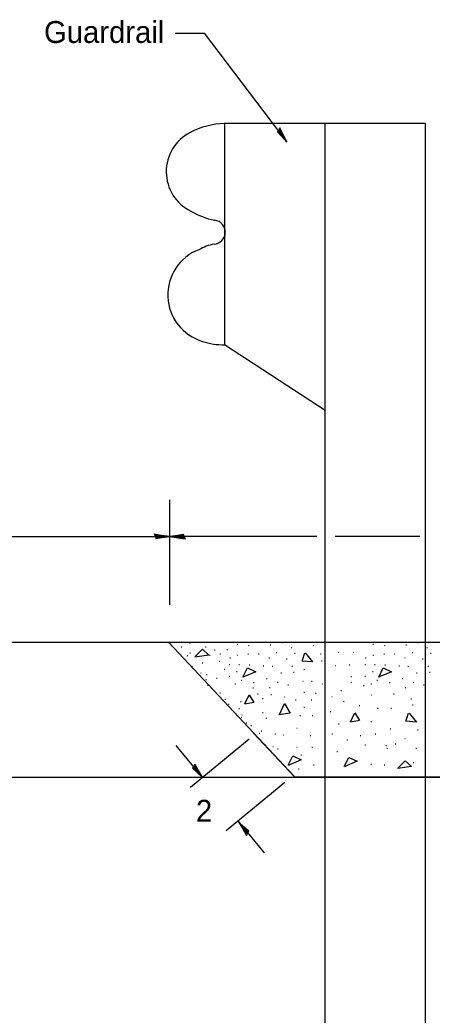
# Model space of a CAD drawing. Extents: x 0 to 2.83, y 0 to 1.83.
# Drawn here: x 0.581 to 0.79, y 0.364 to 0.869 of the extents above; entities that cross this region are included whole.
import ezdxf

# ---------------------------------------------------------------- set-up
doc = ezdxf.new("R2010")
doc.units = 0
for name, color, linetype in [('RD_Pr_Roadway_Dimensions', 7, 'Continuous'), ('RD_Pr_Roadway_Notes', 7, 'Continuous'), ('SH_General_Details', 7, 'Continuous')]:
    doc.layers.add(name, color=color, linetype=linetype)

msp = doc.modelspace()

# ---------------------------------------------------------------- linework, layer by layer
at = {"layer": 'RD_Pr_Roadway_Dimensions'}
for p, q in [((0.6573831496105179, 0.5721321439345683), (0.6573831496105179, 0.6253923106198515)), ((0.32742756627654884, 0.6067422272761668), (0.6573831496105179, 0.6067422272761668)), ((0.6573831496105179, 0.6067488244970645), (0.6573831496105179, 0.6067488244970645)), ((0.7318815047205076, 0.6067422272761668), (0.6573831496105179, 0.6067422272761668)), ((0.7840481493138358, 0.6067422272761668), (0.741297866549401, 0.6067422272761668)), ((0.67413956626883, 0.4844946439464893), (0.6607192329429672, 0.5008314772849287)), ((0.6678473995984182, 0.4797335606222357), (0.6976932329401956, 0.5042514772815014)), ((0.6859100662731216, 0.4577473939461018), (0.7157574829519376, 0.48226531062548417)), ((0.7054214829266653, 0.44641389393856185), (0.6920011496008024, 0.46275072727625627))]:
    msp.add_line(p, q, dxfattribs=at)
for points in [[(0.6501140662693069, 0.6068483106297757), (0.6503578995928749, 0.6057637272877003), (0.653431149607955, 0.6062308106025066), (0.6573831496105179, 0.6067422272761668), (0.6531635662779793, 0.6073217272763457), (0.6494664829433546, 0.6079708939393367), (0.6501140662693069, 0.6068483106297757), (0.6504386496008024, 0.606131060600778), (0.6547278995976433, 0.6067485606273021), (0.6500396496117696, 0.607571893950304), (0.6507315662764594, 0.606648810605457), (0.6527012329362915, 0.606773893952867), (0.6508059829339966, 0.6070604772766437)], [(0.6646522329316125, 0.6066361439426745), (0.6644083996080443, 0.6077207272847499), (0.6613351495922193, 0.6072536439498271), (0.6573831496105179, 0.6067422272761668), (0.66160273292294, 0.606162727276733), (0.6652998162769362, 0.605513560612997), (0.6646522329316125, 0.6066361439426745), (0.6643276495800003, 0.6073533939523007), (0.660038399603276, 0.6067358939451482), (0.6647266496085212, 0.6059125606221463), (0.6640347329244599, 0.6068356439476218), (0.6620650662646279, 0.6067105606203284), (0.6639603162669226, 0.60642397727569)], [(0.6696191495918319, 0.49018831060354967), (0.6689335662782774, 0.4893127272730078), (0.6712404829323874, 0.48723064394791976), (0.67413956626883, 0.4844946439464893), (0.6719165662788437, 0.4881268106107916), (0.6700798996151075, 0.491401143948486), (0.6696191495918319, 0.49018831060354967), (0.6692708162725554, 0.489483727296194), (0.6724643996023223, 0.48655456062158003), (0.6701321496032759, 0.4907044772704448), (0.6698566496037528, 0.489583477278551), (0.6712008996070012, 0.48813947729294555), (0.6702208162807509, 0.48978614395906583)], [(0.69675906627035, 0.45647756061976213), (0.697444649603276, 0.45735314395030396), (0.695137732949166, 0.459435227275392), (0.6922386495933518, 0.46217122729619403), (0.6944616496027097, 0.4585374772747363), (0.6962983162664459, 0.45526472729494233), (0.69675906627035, 0.45647756061976213), (0.697107399608998, 0.45718214394648926), (0.6939138162792311, 0.4601113106017317), (0.6962460662782773, 0.45596139395286694), (0.6965215662778005, 0.45708239394476075), (0.695177316274552, 0.4585263939303662), (0.6961573996008024, 0.4568797272843625)]]:
    msp.add_lwpolyline(points, dxfattribs=at)
at = {"layer": 'RD_Pr_Roadway_Notes'}
for p, q in [((0.6600763995908783, 0.8618568106097485), (0.6748298996151075, 0.8618568106097485)), ((0.6748298996151075, 0.8618568106097485), (0.716758149610518, 0.8066855606240536))]:
    msp.add_line(p, q, dxfattribs=at)
msp.add_lwpolyline([(0.7126557329357252, 0.8126879772742595), (0.7119099829257116, 0.8118630606134738), (0.7140633162722573, 0.8096210606103147), (0.716758149610518, 0.8066855606240536), (0.7148011495933518, 0.8104681439598407), (0.7132003996037528, 0.8138628106122221), (0.7126557329357252, 0.8126879772742595), (0.7122567329466925, 0.8120087272924686), (0.7152333995961234, 0.8088578939442839), (0.7132051496171042, 0.8131661439542974), (0.7128488996089086, 0.8120673106317724), (0.7140870662592933, 0.8105298939545955), (0.7132273162663565, 0.8122446439464892)], dxfattribs=at)
at = {"layer": 'SH_General_Details'}
for p, q in [((0.7870375662707374, 0.8160272272830214), (0.6851500662625417, 0.8160272272830214)), ((0.6851500662625417, 0.8160272272830214), (0.6851500662625417, 0.7039509772857035)), ((0.7360938162670121, 0.5124927272801604), (0.7360938162670121, 0.8160272272830214)), ((0.7870375662707374, 0.298528977275392), (0.7870375662707374, 0.8160272272830214)), ((0.7360938162670121, 0.6705996439461912), (0.6851500662625417, 0.7039509772857035)), ((0.3393484829329536, 0.553247727275392), (0.6255850662850425, 0.553247727275392)), ((0.6255850662850425, 0.553247727275392), (0.9979549829424009, 0.553247727275392)), ((0.6563603162825689, 0.5530624772911276), (0.6566769829452619, 0.5530624772911276)), ((0.7202177329324767, 0.48547631061126845), (0.6567735662721679, 0.553247727275392)), ((0.6631765662693069, 0.5509233939451481), (0.6634932329319999, 0.5509233939451481)), ((0.6674642329477355, 0.5528978106183315), (0.6677808996104285, 0.5528978106183315)), ((0.6754980662726447, 0.5507872272734846), (0.6758147329353378, 0.5507872272734846)), ((0.6915403995976434, 0.5522850606245304), (0.6918570662797079, 0.5522850606245304)), ((0.6973258996070013, 0.5516042272848393), (0.6976425662696943, 0.5516042272848393)), ((0.7082176496051833, 0.5518765606087949), (0.7085343162879929, 0.5518765606087949)), ((0.7141408996046171, 0.5531020606165137), (0.7144575662673102, 0.5531020606165137)), ((0.7188370662592933, 0.5505148939495291), (0.7191537329421028, 0.5505148939495291)), ((0.7300011496008024, 0.5516042272848393), (0.7303178162634955, 0.5516042272848393)), ((0.7603789829277083, 0.5522850606245304), (0.7606956496105179, 0.5522850606245304)), ((0.7661644829571829, 0.5516042272848393), (0.7664811496198759, 0.5516042272848393)), ((0.7770562329352484, 0.5518765606087949), (0.7773728996180579, 0.5518765606087949)), ((0.7829794829354272, 0.5531020606165137), (0.7832961495981202, 0.5531020606165137)), ((0.7876756495893583, 0.5505148939495291), (0.7879923162721679, 0.5505148939495291)), ((0.6660534829363809, 0.5463760606055464), (0.6663669829428778, 0.5463333106239643)), ((0.6676003996000275, 0.5477915606302525), (0.6679170662627205, 0.5477915606302525)), ((0.6776086495981202, 0.5465660606225338), (0.6779253162608132, 0.5465660606225338)), ((0.680058066275029, 0.5492893939418103), (0.680374732937722, 0.5492893939418103)), ((0.6827813995943055, 0.5473830606145169), (0.6830980662569985, 0.5473830606145169)), ((0.6863898162708267, 0.5494255606134738), (0.6867064829335198, 0.5494255606134738)), ((0.68779581626883, 0.54534056061556), (0.6881124829516396, 0.54534056061556)), ((0.6914723162711248, 0.5466341439490523), (0.6917889829539344, 0.5466341439490523)), ((0.6969854829371557, 0.5473830606145169), (0.6973021495998487, 0.5473830606145169)), ((0.7023640662693069, 0.5472468939428534), (0.7026807329319998, 0.5472468939428534)), ((0.7076048996113822, 0.5452043939431513), (0.7079215662740752, 0.5452043939431513)), ((0.7113494829401955, 0.547995810608318), (0.7116661496028885, 0.547995810608318)), ((0.7165903162822709, 0.5447974772651996), (0.7169069829449639, 0.5447974772651996)), ((0.7206753162608132, 0.547655393958589), (0.7209919829428777, 0.547655393958589)), ((0.7337457329497322, 0.5473830606145169), (0.7340623996124253, 0.5473830606145169)), ((0.7428261496089981, 0.5481288106245304), (0.7431428162716911, 0.5481288106245304)), ((0.7504308996067033, 0.5481288106245304), (0.7507475662887678, 0.5481288106245304)), ((0.756634399598895, 0.54534056061556), (0.7569510662817046, 0.54534056061556)), ((0.7603108996019349, 0.5466341439490523), (0.7606275662839994, 0.5466341439490523)), ((0.7658240662679657, 0.5473830606145169), (0.7661407329306588, 0.5473830606145169)), ((0.7712026495993719, 0.5472468939428534), (0.7715193162620649, 0.5472468939428534)), ((0.7764434829414473, 0.5452043939431513), (0.7767601496041402, 0.5452043939431513)), ((0.7801880662702605, 0.547995810608318), (0.7805047329329535, 0.547995810608318)), ((0.7854288996123359, 0.5447974772651996), (0.7857455662750289, 0.5447974772651996)), ((0.7895138995908783, 0.547655393958589), (0.7898305662736878, 0.547655393958589)), ((0.6686216496095643, 0.5408486439590658), (0.6689383162722573, 0.5408486439590658)), ((0.6737959829234168, 0.5427549772863592), (0.6741126496062264, 0.5427549772863592)), ((0.6825090662703499, 0.5435038939518239), (0.6828257329524144, 0.5435038939518239)), ((0.6874553996191011, 0.5419379772742595), (0.687772066281794, 0.5419379772742595)), ((0.692357399608998, 0.5419379772742595), (0.692674066271691, 0.5419379772742595)), ((0.6975982329309568, 0.5418018106227125), (0.6979148995936498, 0.5418018106227125)), ((0.7046788996123359, 0.5412571439345684), (0.7049955662750289, 0.5412571439345684)), ((0.7092388995946035, 0.5410528939371313), (0.7095555662572965, 0.5410528939371313)), ((0.7193136496008024, 0.5411209772830213), (0.7196303162634954, 0.5411209772830213)), ((0.7343584829234169, 0.5437081439500059), (0.7346751496062264, 0.5437081439500059)), ((0.7411367329419241, 0.5413648106058444), (0.7414533996046171, 0.5413648106058444)), ((0.748318732943444, 0.5417875606020297), (0.748635399606137, 0.5417875606020297)), ((0.756293982949166, 0.5419379772742595), (0.7566106496118591, 0.5419379772742595)), ((0.761195982939063, 0.5419379772742595), (0.761512649601756, 0.5419379772742595)), ((0.7664368162617669, 0.5418018106227125), (0.7667534829244599, 0.5418018106227125)), ((0.7735174829424009, 0.5412571439345684), (0.7738341496050939, 0.5412571439345684)), ((0.7780774829254136, 0.5410528939371313), (0.7783941495881066, 0.5410528939371313)), ((0.7881522329316124, 0.5411209772830213), (0.7884688995943054, 0.5411209772830213)), ((0.6730723996028886, 0.5376566439469661), (0.6733890662655816, 0.5376566439469661)), ((0.6759746496141539, 0.5367636439402904), (0.6762913162768469, 0.5367636439402904)), ((0.6810793162644491, 0.5349934772854056), (0.6813959829271421, 0.5349934772854056)), ((0.6849600662850425, 0.5394869772796835), (0.6852767329477355, 0.5394869772796835)), ((0.6874553996191011, 0.5360147272949423), (0.687772066281794, 0.5360147272949423)), ((0.6912680662736879, 0.5383976439436282), (0.6915847329363808, 0.5383976439436282)), ((0.7063793996036635, 0.5347211439413334), (0.7066960662663564, 0.5347211439413334)), ((0.7136643162832246, 0.5377168106240536), (0.7139809829459176, 0.5377168106240536)), ((0.7201306496129022, 0.5379891439480092), (0.7204473162755951, 0.5379891439480092)), ((0.7253730662726448, 0.539350810607275), (0.7256897329353378, 0.539350810607275)), ((0.7491626495980308, 0.5358690606159474), (0.7494793162607238, 0.5358690606159474)), ((0.756293982949166, 0.5360147272949423), (0.7566106496118591, 0.5360147272949423)), ((0.7601066496037528, 0.5383976439436282), (0.7604233162664459, 0.5383976439436282)), ((0.7752179829344735, 0.5347211439413334), (0.7755346495971666, 0.5347211439413334)), ((0.7825028996132896, 0.5377168106240536), (0.7828195662759826, 0.5377168106240536)), ((0.7889692329429672, 0.5379891439480092), (0.7892858996056602, 0.5379891439480092)), ((0.6756690662764594, 0.5342968106274809), (0.6759825662635848, 0.5342540606265272)), ((0.676587399607955, 0.5314547272724416), (0.6769040662907645, 0.5314547272724416)), ((0.6904510662817046, 0.5321355606121327), (0.6907677329443976, 0.5321355606121327)), ((0.6935148162708268, 0.5339057272871341), (0.6938314829335198, 0.5339057272871341)), ((0.6995045662582502, 0.5301168106203283), (0.6998212329209432, 0.5301168106203283)), ((0.6998449829482124, 0.5327483106260504), (0.7001616496109054, 0.5327483106260504)), ((0.7078772329353378, 0.5302292272848393), (0.7081938995980308, 0.5302292272848393)), ((0.7119622329339966, 0.5329525606234874), (0.7122788996160612, 0.5329525606234874)), ((0.717203066276072, 0.5316589772899951), (0.717519732938765, 0.5316589772899951)), ((0.7247603162788436, 0.5334972272713985), (0.7250769829415367, 0.5334972272713985)), ((0.7292522329353377, 0.5334972272713985), (0.7295688995980307, 0.5334972272713985)), ((0.7345627329409704, 0.5321355606121327), (0.7348793996036634, 0.5321355606121327)), ((0.7491626495980308, 0.5329098106225337), (0.7494793162607238, 0.5329098106225337)), ((0.7555450662635849, 0.531182393948486), (0.7558617329463944, 0.531182393948486)), ((0.7592896496117696, 0.5321355606121327), (0.7596063162744626, 0.5321355606121327)), ((0.7623533996008918, 0.5339057272871341), (0.7626700662635848, 0.5339057272871341)), ((0.7686835662782774, 0.5327483106260504), (0.7690002329409704, 0.5327483106260504)), ((0.7767158162855193, 0.5302292272848393), (0.7770324829482124, 0.5302292272848393)), ((0.7808008162640616, 0.5329525606234874), (0.7811174829468712, 0.5329525606234874)), ((0.786041649606137, 0.5316589772899951), (0.78635831626883, 0.5316589772899951)), ((0.682713316267787, 0.5275296439533438), (0.68302998293048, 0.5275296439533438)), ((0.7018874829471693, 0.5270530606110896), (0.7022041496098623, 0.5270530606110896)), ((0.7043384829424904, 0.5246036439542975), (0.7046551496051834, 0.5246036439542975)), ((0.7086261496008024, 0.5267126439613606), (0.7089428162634954, 0.5267126439613606)), ((0.7152983162664458, 0.5255568106179441), (0.7156149829291388, 0.5255568106179441)), ((0.7253714829348609, 0.5278700606030728), (0.7256881495975539, 0.5278700606030728)), ((0.7312947329544113, 0.5273253939551618), (0.7316113996171043, 0.5273253939551618)), ((0.7394457329571829, 0.525723060627779), (0.7397623996198759, 0.525723060627779)), ((0.744094399597554, 0.5286823106211926), (0.744411066260247, 0.5286823106211926)), ((0.7595619829357252, 0.526508393943807), (0.7598786495984182, 0.526508393943807)), ((0.7707260662779793, 0.5270530606110896), (0.7710427329406724, 0.5270530606110896)), ((0.6853258162797079, 0.5244073106055464), (0.6856424829424009, 0.5244073106055464)), ((0.6871830662750289, 0.5218122272891309), (0.6874997329377219, 0.5218122272891309)), ((0.6924650662802742, 0.5196493939561154), (0.6927817329429672, 0.5196493939561154)), ((0.6933089829348609, 0.5231738939483966), (0.6936256495975539, 0.5231738939483966)), ((0.7210838162765488, 0.5240589772862698), (0.7214004829392419, 0.5240589772862698)), ((0.7253018162713036, 0.52033022727569), (0.7256184829339967, 0.52033022727569)), ((0.7291160662830457, 0.5240589772862698), (0.7294327329457387, 0.5240589772862698)), ((0.7453848162755952, 0.5231897272867466), (0.7457014829382882, 0.5231897272867466)), ((0.7534123162687406, 0.5210759772857035), (0.7537289829314336, 0.5210759772857035)), ((0.7627064829335198, 0.5198061439593639), (0.7630231496155844, 0.5198061439593639)), ((0.769364399598597, 0.5197016439442839), (0.7696810662612901, 0.5197016439442839)), ((0.7796053996146307, 0.5244579772954191), (0.7799220662773236, 0.5244579772954191)), ((0.7804508996070013, 0.5214971439441051), (0.7807675662696943, 0.5214971439441051)), ((0.6935053162634954, 0.5152176439565922), (0.6938219829261885, 0.5152176439565922)), ((0.6938552329406724, 0.5164447272819783), (0.6941718996033653, 0.5164447272819783)), ((0.7043384829424904, 0.5176100606126095), (0.7046551496051834, 0.5176100606126095)), ((0.7060706496105179, 0.5147299772699679), (0.7063873162732109, 0.5147299772699679)), ((0.7233606496118591, 0.5160568106179442), (0.7236773162745521, 0.5160568106179442)), ((0.7295720662735984, 0.5160568106179442), (0.7298887329362914, 0.5160568106179442)), ((0.7386255662702605, 0.5181151439351346), (0.7389422329329536, 0.5181151439351346)), ((0.6960861496195778, 0.5122647272949423), (0.6964028162822709, 0.5122647272949423)), ((0.6985387329519377, 0.5109347272713984), (0.6988553996146307, 0.5109347272713984)), ((0.7217266496085212, 0.5096601439518239), (0.7220433162712142, 0.5096601439518239)), ((0.7360938162670121, 0.298528977275392), (0.7360938162670121, 0.5124927272801604)), ((0.7428498996161506, 0.511773893952867), (0.7431665662788436, 0.511773893952867)), ((0.7593260662817046, 0.5130421439414229), (0.7596427329443977, 0.5130421439414229)), ((0.7206753162608132, 0.48499181062032837), (0.6997547329329535, 0.5071109772724416)), ((0.7027155662835226, 0.5071236439545955), (0.7030322329462156, 0.5071236439545955)), ((0.7037843162879929, 0.5082937272792066), (0.7041009829506859, 0.5082937272792066)), ((0.7106638996065244, 0.5067848106225338), (0.7109805662692175, 0.5067848106225338)), ((0.7149673996031866, 0.5062781439428534), (0.7152840662859962, 0.5062781439428534)), ((0.7284874829516397, 0.5058553939466681), (0.7288041496143326, 0.5058553939466681)), ((0.7394710662827477, 0.5067008939390387), (0.7397877329454408, 0.5067008939390387)), ((0.7538350662850425, 0.5058553939466681), (0.7541517329477355, 0.5058553939466681)), ((0.7614398162827477, 0.5067008939390387), (0.7617564829454407, 0.5067008939390387)), ((0.7690429829419241, 0.5092373939556386), (0.7693596496046171, 0.5092373939556386)), ((0.7764434829414473, 0.5044525606234874), (0.7767601496041402, 0.5044525606234874)), ((0.7829858162664458, 0.5088146439393367), (0.7833024829291388, 0.5088146439393367)), ((0.7057207329534576, 0.5011544772786405), (0.7060373996161506, 0.5011544772786405)), ((0.7095587329328642, 0.5004213939507808), (0.7098753995955572, 0.5004213939507808)), ((0.7217092329323873, 0.4999479772848393), (0.7220258995950803, 0.4999479772848393)), ((0.7293313996062264, 0.4999368939598407), (0.7296480662689194, 0.4999368939598407)), ((0.7470758162797079, 0.503741643945625), (0.7473924829424009, 0.503741643945625)), ((0.756293982949166, 0.5011861439545955), (0.7566106496118591, 0.5011861439545955)), ((0.7669308162592933, 0.5007823939328397), (0.7672474829421029, 0.5007823939328397)), ((0.7673535662755951, 0.4995141439442839), (0.7676702329382882, 0.4995141439442839)), ((0.7715778996013686, 0.501627893944582), (0.7718945662640616, 0.501627893944582)), ((0.7821403162740752, 0.4995141439442839), (0.7824569829367682, 0.4995141439442839)), ((0.712047732935904, 0.4990977272791173), (0.712364399598597, 0.4990977272791173)), ((0.7238388162717805, 0.49613214393456834), (0.7241554829344735, 0.49613214393456834)), ((0.7420059829414473, 0.4978231439394261), (0.7423226496041403, 0.4978231439394261)), ((0.730176899598597, 0.49105914394085665), (0.73049356626129, 0.49105914394085665)), ((0.7592896496117696, 0.4913837272924687), (0.7596063162744626, 0.4913837272924687)), ((0.7660868996047064, 0.49105914394085665), (0.766403566287516, 0.49105914394085665)), ((0.7808008162640616, 0.4922007272844519), (0.7811174829468712, 0.4922007272844519)), ((0.33930889960756755, 0.48496331061919584), (1.2197546496056602, 0.4845437272792067)), ((0.7206753162608132, 0.48499181062032837), (0.9979549829424009, 0.48499181062032837)), ((0.7225721496008918, 0.48894539393981357), (0.7228888162635848, 0.48894539393981357))]:
    msp.add_line(p, q, dxfattribs=at)
for points in [[(0.6701748996243462, 0.5458234772687163), (0.6739812329471693, 0.5496282272738721), (0.6771526496075675, 0.546695893943807), (0.6701068162784561, 0.5456635606092717)], [(0.7260823995933519, 0.5477503939469661), (0.7298095662855193, 0.5432315606077518), (0.7244183162712142, 0.5436289772791173), (0.7257657329306588, 0.5478311439556386)], [(0.6944505662784561, 0.5355413106282557), (0.6967495662630185, 0.5402200606067981), (0.7009517329395398, 0.5382377272849287), (0.694399899607955, 0.5354447272819783)], [(0.7632891496085212, 0.5355413106282557), (0.7655881495938286, 0.5402200606067981), (0.76979031627035, 0.5382377272849287), (0.7632384829387651, 0.5354447272819783)], [(0.6954813162744626, 0.5219832272929456), (0.697701149608998, 0.526581227282932), (0.7000793162644491, 0.5226973106270041), (0.6954401496112929, 0.5218201439385618)], [(0.7130119829439209, 0.5165998939474429), (0.7155484829411493, 0.5220703106125202), (0.7184016496003256, 0.5173123939638342), (0.712693732943444, 0.5163608106178548)], [(0.7489647329316125, 0.5127951439422871), (0.7511845662855193, 0.5173931439523901), (0.7535627329409704, 0.5135092272763456), (0.7489235662684426, 0.512632060607275)], [(0.7786854829453513, 0.5172253106040264), (0.7824126495980308, 0.5127064772849287), (0.7770213996038422, 0.5131038939555491), (0.7783688162625417, 0.5173060606126989)], [(0.7174722329244599, 0.4908643939500059), (0.7197712329291389, 0.49554314394791976), (0.7239733996056602, 0.4935608106260504), (0.7174215662740753, 0.4907678106029834)], [(0.7458233996093855, 0.4901392272909488), (0.7481223996148095, 0.4948179772694911), (0.7523245662712142, 0.49283564394762175), (0.7457727329396293, 0.49004264394467134)], [(0.7729063162670121, 0.4893285606106128), (0.7767126495898351, 0.49313331061651366), (0.7798840662703499, 0.4902009772857036), (0.7728382329404936, 0.4891686439519133)]]:
    msp.add_lwpolyline(points, dxfattribs=at)
for centre, radius, start, end in [((0.6858233043015585, 0.7776808123593535), 0.038354678859277284, 91.00684999999999, 118.25650833333333), ((0.6779212074541137, 0.7916618826990331), 0.02230124451863668, 117.3789888888889, 243.5896666666667), ((0.6896259674892411, 0.8097476024826373), 0.04377364582505977, 240.39599444444443, 257.56166666666667), ((0.6795059063099906, 0.7609993104142453), 0.006041741296336029, 273.4696416666667, 83.4259888888889), ((0.6809272620738134, 0.7291993422908093), 0.02453872666436239, 110.88573055555554, 253.63424444444445), ((0.6859406854175613, 0.7267146075171734), 0.028898245685426323, 102.12332222222224, 118.43814722222224), ((0.6842242951058433, 0.7351951578458156), 0.0312553825301735, 250.93115, 271.6959805555556)]:
    msp.add_arc(centre, radius, start, end, dxfattribs=at)

# ---------------------------------------------------------------- texts
at = {"layer": 'RD_Pr_Roadway_Dimensions'}
msp.add_text('2', height=0.011083336499999995, dxfattribs=at).set_placement((0.6706520116504923, 0.46223772728492873))
at = {"layer": 'RD_Pr_Roadway_Notes'}
msp.add_text('Guardrail', height=0.011083336499999995, dxfattribs=at).set_placement((0.5936817455217245, 0.8568947354781615))

doc.saveas('drawing.dxf')
